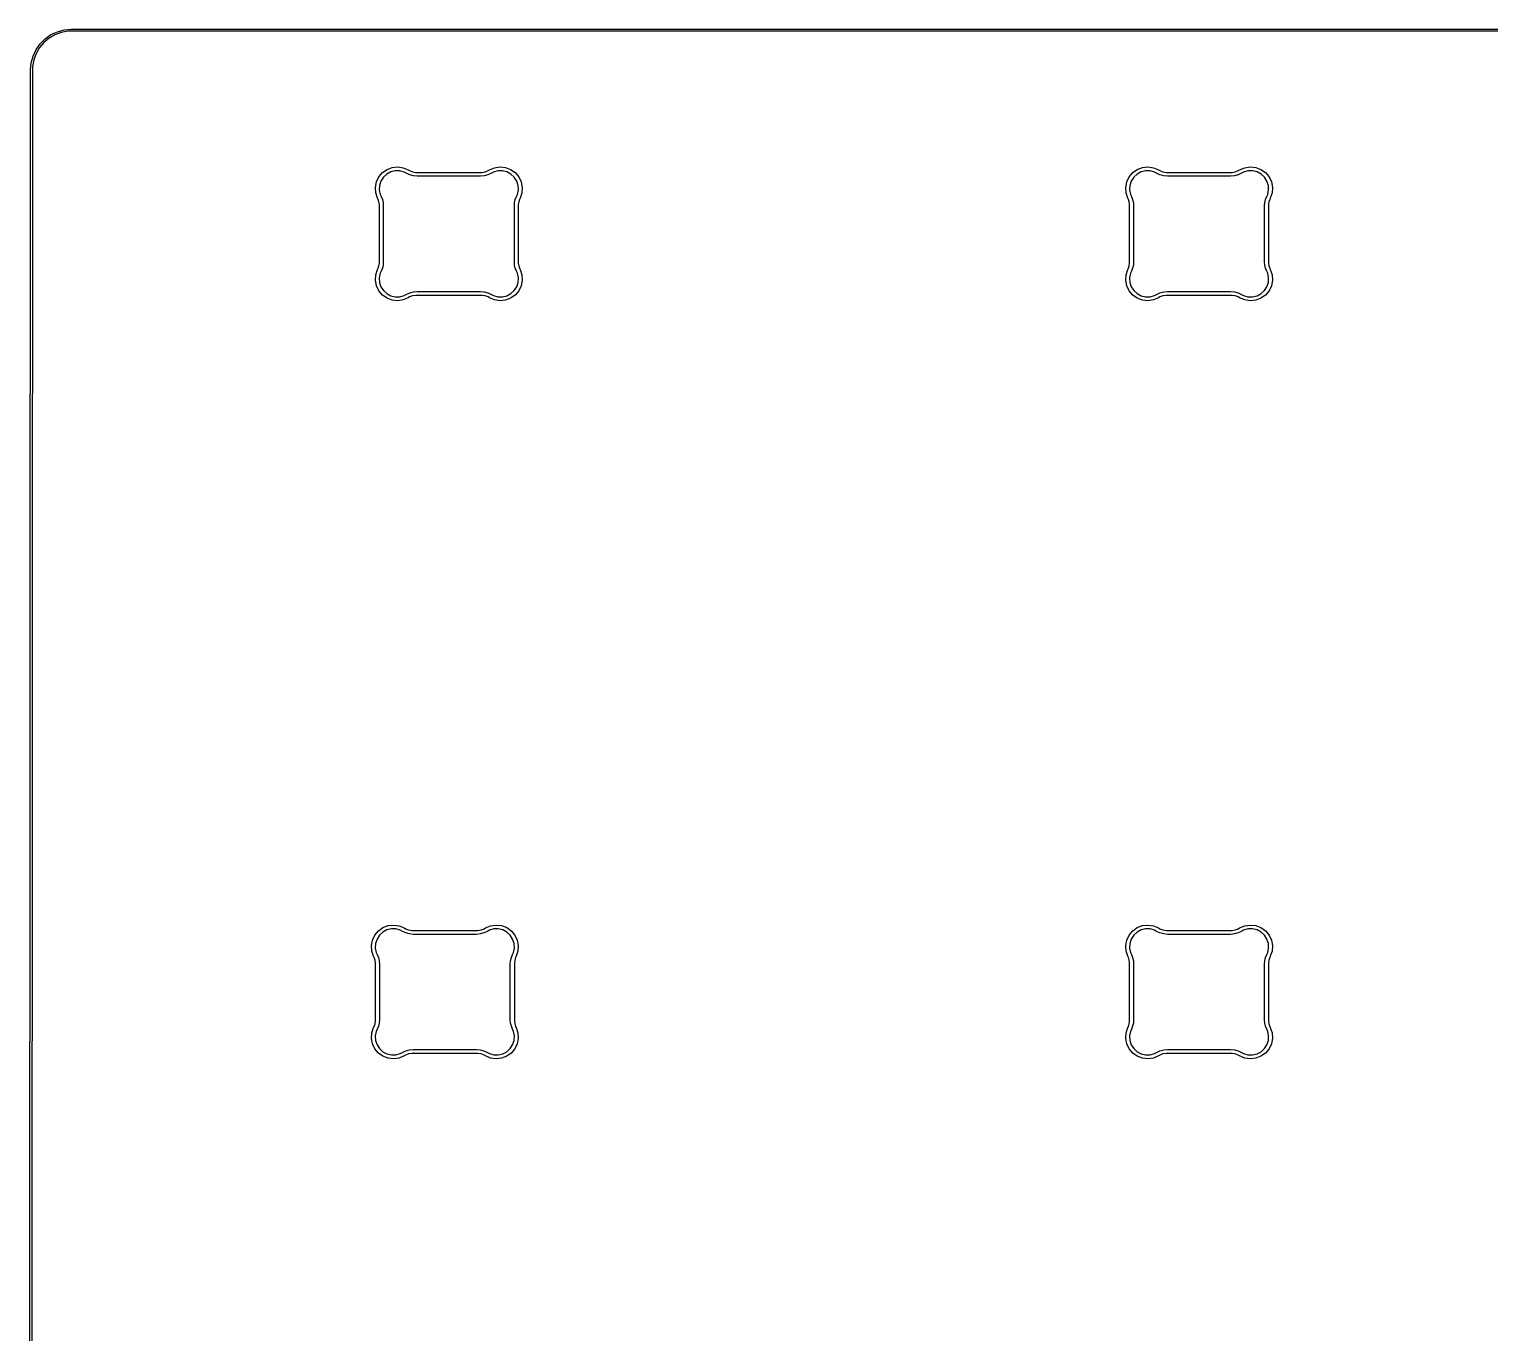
# Model space of a CAD drawing. Header units: inches. Extents: x 0.1 to 12.1, y -5.6 to -1.9.
# Drawn here: x 0.125 to 1.574, y -3.459 to -2.166 of the extents above; entities that cross this region are included whole.
import ezdxf

# ---------------------------------------------------------------- set-up
doc = ezdxf.new("R2010")
doc.units = ezdxf.units.IN
doc.header["$MEASUREMENT"] = 0
doc.layers.add('Edge.Cuts', color=254, linetype='CONTINUOUS', true_color=0xd0d2cd)

msp = doc.modelspace()

# ---------------------------------------------------------------- linework, layer by layer
at = {"layer": 'Edge.Cuts', "linetype": 'CONTINUOUS'}
for p, q in [((0.141, -2.1758), (0.1468, -2.1717)), ((0.1507, -2.1718), (0.1449, -2.1751)), ((0.1468, -2.1717), (0.1532, -2.1688)), ((0.157, -2.1695), (0.1507, -2.1718)), ((0.1532, -2.1688), (0.16, -2.1669)), ((0.1636, -2.1683), (0.157, -2.1695)), ((0.16, -2.1669), (0.167, -2.1663)), ((0.167, -2.1683), (0.1636, -2.1683)), ((0.167, -2.1663), (0.2056, -2.1663)), ((0.2056, -2.1683), (0.167, -2.1683)), ((0.2056, -2.1663), (1.6276, -2.1663)), ((1.6276, -2.1683), (0.2056, -2.1683)), ((0.2056, -2.1683), (0.2056, -2.1683)), ((0.2056, -2.1683), (0.2056, -2.1683)), ((0.1291, -2.1929), (0.132, -2.1865)), ((0.132, -2.1865), (0.1361, -2.1807)), ((0.1354, -2.1846), (0.1321, -2.1904)), ((0.1397, -2.1794), (0.1354, -2.1846)), ((0.1361, -2.1807), (0.141, -2.1758)), ((0.1449, -2.1751), (0.1397, -2.1794)), ((0.1266, -2.2067), (0.1272, -2.1997)), ((0.1272, -2.1997), (0.1291, -2.1929)), ((0.1298, -2.1967), (0.1286, -2.2033)), ((0.1321, -2.1904), (0.1298, -2.1967)), ((0.1252, -4.3789), (0.1266, -2.2067)), ((0.1286, -2.2067), (0.1272, -4.3789)), ((0.1286, -2.2033), (0.1286, -2.2067)), ((0.4852, -2.3035), (0.4907, -2.3029)), ((0.4907, -2.3029), (0.4961, -2.3037)), ((0.5867, -2.3037), (0.5921, -2.3029)), ((0.5921, -2.3029), (0.5976, -2.3035)), ((1.2293, -2.3035), (1.2348, -2.3029)), ((1.2348, -2.3029), (1.2402, -2.3037)), ((1.3308, -2.3037), (1.3362, -2.3029)), ((1.3362, -2.3029), (1.3417, -2.3035)), ((0.4697, -2.3178), (0.472, -2.3128)), ((0.472, -2.3128), (0.4756, -2.3086)), ((0.4741, -2.3169), (0.4727, -2.3212)), ((0.4766, -2.3131), (0.4741, -2.3169)), ((0.4756, -2.3086), (0.4801, -2.3054)), ((0.4799, -2.31), (0.4766, -2.3131)), ((0.4839, -2.3079), (0.4799, -2.31)), ((0.4801, -2.3054), (0.4852, -2.3035)), ((0.4883, -2.3068), (0.4839, -2.3079)), ((0.4929, -2.3069), (0.4883, -2.3068)), ((0.4972, -2.3081), (0.4929, -2.3069)), ((0.4961, -2.3037), (0.5012, -2.3058)), ((0.4992, -2.3092), (0.4972, -2.3081)), ((0.5026, -2.3109), (0.4992, -2.3092)), ((0.5012, -2.3058), (0.5025, -2.3066)), ((0.5025, -2.3066), (0.5055, -2.3077)), ((0.5063, -2.3119), (0.5026, -2.3109)), ((0.5055, -2.3077), (0.5086, -2.3083)), ((0.5101, -2.3122), (0.5063, -2.3119)), ((0.5086, -2.3083), (0.5101, -2.3083)), ((0.5101, -2.3083), (0.5101, -2.3083)), ((0.5101, -2.3083), (0.5727, -2.3083)), ((0.5727, -2.3122), (0.5101, -2.3122)), ((0.5101, -2.3122), (0.5101, -2.3122)), ((0.5727, -2.3083), (0.5742, -2.3083)), ((0.5765, -2.3119), (0.5727, -2.3122)), ((0.5742, -2.3083), (0.5773, -2.3077)), ((0.5802, -2.3109), (0.5765, -2.3119)), ((0.5773, -2.3077), (0.5803, -2.3066)), ((0.5836, -2.3092), (0.5802, -2.3109)), ((0.5803, -2.3066), (0.5816, -2.3058)), ((0.5816, -2.3058), (0.5867, -2.3037)), ((0.5856, -2.3081), (0.5836, -2.3092)), ((0.5899, -2.3069), (0.5856, -2.3081)), ((0.5945, -2.3068), (0.5899, -2.3069)), ((0.5989, -2.3079), (0.5945, -2.3068)), ((0.5976, -2.3035), (0.6027, -2.3054)), ((0.6029, -2.31), (0.5989, -2.3079)), ((0.6027, -2.3054), (0.6072, -2.3086)), ((0.6062, -2.3131), (0.6029, -2.31)), ((0.6087, -2.3169), (0.6062, -2.3131)), ((0.6072, -2.3086), (0.6108, -2.3128)), ((0.6101, -2.3212), (0.6087, -2.3169)), ((0.6108, -2.3128), (0.6131, -2.3178)), ((1.2138, -2.3178), (1.2161, -2.3128)), ((1.2161, -2.3128), (1.2197, -2.3086)), ((1.2182, -2.3169), (1.2168, -2.3212)), ((1.2207, -2.3131), (1.2182, -2.3169)), ((1.2197, -2.3086), (1.2242, -2.3054)), ((1.224, -2.31), (1.2207, -2.3131)), ((1.228, -2.3079), (1.224, -2.31)), ((1.2242, -2.3054), (1.2293, -2.3035)), ((1.2324, -2.3068), (1.228, -2.3079)), ((1.237, -2.3069), (1.2324, -2.3068)), ((1.2413, -2.3081), (1.237, -2.3069)), ((1.2402, -2.3037), (1.2453, -2.3058)), ((1.2433, -2.3092), (1.2413, -2.3081)), ((1.2467, -2.3109), (1.2433, -2.3092)), ((1.2453, -2.3058), (1.2466, -2.3066)), ((1.2466, -2.3066), (1.2496, -2.3077)), ((1.2504, -2.3119), (1.2467, -2.3109)), ((1.2496, -2.3077), (1.2527, -2.3083)), ((1.2542, -2.3122), (1.2504, -2.3119)), ((1.2527, -2.3083), (1.2542, -2.3083)), ((1.2542, -2.3083), (1.2542, -2.3083)), ((1.2542, -2.3083), (1.3168, -2.3083)), ((1.3168, -2.3122), (1.2542, -2.3122)), ((1.2542, -2.3122), (1.2542, -2.3122)), ((1.3168, -2.3083), (1.3183, -2.3083)), ((1.3206, -2.3119), (1.3168, -2.3122)), ((1.3183, -2.3083), (1.3214, -2.3077)), ((1.3243, -2.3109), (1.3206, -2.3119)), ((1.3214, -2.3077), (1.3244, -2.3066)), ((1.3277, -2.3092), (1.3243, -2.3109)), ((1.3244, -2.3066), (1.3257, -2.3058)), ((1.3257, -2.3058), (1.3308, -2.3037)), ((1.3297, -2.3081), (1.3277, -2.3092)), ((1.334, -2.3069), (1.3297, -2.3081)), ((1.3386, -2.3068), (1.334, -2.3069)), ((1.343, -2.3079), (1.3386, -2.3068)), ((1.3417, -2.3035), (1.3468, -2.3054)), ((1.347, -2.31), (1.343, -2.3079)), ((1.3468, -2.3054), (1.3513, -2.3086)), ((1.3503, -2.3131), (1.347, -2.31)), ((1.3528, -2.3169), (1.3503, -2.3131)), ((1.3513, -2.3086), (1.3549, -2.3128)), ((1.3542, -2.3212), (1.3528, -2.3169)), ((1.3549, -2.3128), (1.3572, -2.3178)), ((0.4686, -2.3232), (0.4697, -2.3178)), ((0.469, -2.3287), (0.4686, -2.3232)), ((0.4708, -2.3339), (0.469, -2.3287)), ((0.4727, -2.3212), (0.4724, -2.3257)), ((0.4724, -2.3257), (0.4733, -2.3302)), ((0.4733, -2.3302), (0.4743, -2.3322)), ((0.6085, -2.3322), (0.6095, -2.3302)), ((0.6095, -2.3302), (0.6104, -2.3257)), ((0.6104, -2.3257), (0.6101, -2.3212)), ((0.6138, -2.3287), (0.6121, -2.3339)), ((0.6131, -2.3178), (0.6142, -2.3232)), ((0.6142, -2.3232), (0.6138, -2.3287)), ((1.2127, -2.3232), (1.2138, -2.3178)), ((1.2131, -2.3287), (1.2127, -2.3232)), ((1.2148, -2.3339), (1.2131, -2.3287)), ((1.2168, -2.3212), (1.2165, -2.3257)), ((1.2165, -2.3257), (1.2174, -2.3302)), ((1.2174, -2.3302), (1.2184, -2.3322)), ((1.3526, -2.3322), (1.3536, -2.3302)), ((1.3536, -2.3302), (1.3545, -2.3257)), ((1.3545, -2.3257), (1.3542, -2.3212)), ((1.3579, -2.3287), (1.3561, -2.3339)), ((1.3572, -2.3178), (1.3583, -2.3232)), ((1.3583, -2.3232), (1.3579, -2.3287)), ((0.4713, -2.3351), (0.4708, -2.3339)), ((0.4708, -2.3339), (0.4708, -2.3339)), ((0.4721, -2.3377), (0.4713, -2.3351)), ((0.4725, -2.3403), (0.4721, -2.3377)), ((0.4725, -2.3416), (0.4725, -2.3403)), ((0.4725, -2.397), (0.4725, -2.3416)), ((0.4725, -2.3416), (0.4725, -2.3416)), ((0.4743, -2.3322), (0.4743, -2.3322)), ((0.4743, -2.3322), (0.4755, -2.3352)), ((0.4755, -2.3352), (0.4762, -2.3384)), ((0.4762, -2.3384), (0.4764, -2.3416)), ((0.4764, -2.3416), (0.4764, -2.3416)), ((0.4764, -2.3416), (0.4764, -2.397)), ((0.6064, -2.3416), (0.6066, -2.3384)), ((0.6064, -2.397), (0.6064, -2.3416)), ((0.6064, -2.3416), (0.6064, -2.3416)), ((0.6066, -2.3384), (0.6073, -2.3352)), ((0.6073, -2.3352), (0.6085, -2.3322)), ((0.6107, -2.3377), (0.6103, -2.3403)), ((0.6103, -2.3403), (0.6103, -2.3416)), ((0.6103, -2.3416), (0.6103, -2.3416)), ((0.6103, -2.3416), (0.6103, -2.397)), ((0.6115, -2.3351), (0.6107, -2.3377)), ((0.6121, -2.3339), (0.6115, -2.3351)), ((1.2154, -2.3351), (1.2148, -2.3339)), ((1.2148, -2.3339), (1.2148, -2.3339)), ((1.2162, -2.3377), (1.2154, -2.3351)), ((1.2166, -2.3403), (1.2162, -2.3377)), ((1.2166, -2.3416), (1.2166, -2.3403)), ((1.2166, -2.397), (1.2166, -2.3416)), ((1.2166, -2.3416), (1.2166, -2.3416)), ((1.2184, -2.3322), (1.2184, -2.3322)), ((1.2184, -2.3322), (1.2196, -2.3352)), ((1.2196, -2.3352), (1.2203, -2.3384)), ((1.2203, -2.3384), (1.2205, -2.3416)), ((1.2205, -2.3416), (1.2205, -2.3416)), ((1.2205, -2.3416), (1.2205, -2.397)), ((1.3505, -2.3416), (1.3507, -2.3384)), ((1.3505, -2.397), (1.3505, -2.3416)), ((1.3505, -2.3416), (1.3505, -2.3416)), ((1.3507, -2.3384), (1.3514, -2.3352)), ((1.3514, -2.3352), (1.3526, -2.3322)), ((1.3548, -2.3377), (1.3544, -2.3403)), ((1.3544, -2.3403), (1.3544, -2.3416)), ((1.3544, -2.3416), (1.3544, -2.3416)), ((1.3544, -2.3416), (1.3544, -2.397)), ((1.3556, -2.3351), (1.3548, -2.3377)), ((1.3561, -2.3339), (1.3556, -2.3351)), ((0.469, -2.4099), (0.4708, -2.4046)), ((0.4708, -2.4046), (0.4713, -2.4035)), ((0.4708, -2.4046), (0.4708, -2.4046)), ((0.4713, -2.4035), (0.4721, -2.4009)), ((0.4721, -2.4009), (0.4725, -2.3983)), ((0.4725, -2.3983), (0.4725, -2.397)), ((0.4755, -2.4033), (0.4743, -2.4064)), ((0.4762, -2.4002), (0.4755, -2.4033)), ((0.4764, -2.397), (0.4762, -2.4002)), ((0.4764, -2.397), (0.4764, -2.397)), ((0.4764, -2.397), (0.4764, -2.397)), ((0.6066, -2.4002), (0.6064, -2.397)), ((0.6073, -2.4033), (0.6066, -2.4002)), ((0.6085, -2.4064), (0.6073, -2.4033)), ((0.6103, -2.397), (0.6103, -2.3983)), ((0.6103, -2.3983), (0.6107, -2.4009)), ((0.6107, -2.4009), (0.6115, -2.4035)), ((0.6115, -2.4035), (0.6121, -2.4046)), ((0.6121, -2.4046), (0.6121, -2.4046)), ((0.6121, -2.4046), (0.6138, -2.4099)), ((1.2131, -2.4099), (1.2148, -2.4046)), ((1.2148, -2.4046), (1.2154, -2.4035)), ((1.2148, -2.4046), (1.2148, -2.4046)), ((1.2154, -2.4035), (1.2162, -2.4009)), ((1.2162, -2.4009), (1.2166, -2.3983)), ((1.2166, -2.3983), (1.2166, -2.397)), ((1.2196, -2.4033), (1.2184, -2.4064)), ((1.2203, -2.4002), (1.2196, -2.4033)), ((1.2205, -2.397), (1.2203, -2.4002)), ((1.2205, -2.397), (1.2205, -2.397)), ((1.2205, -2.397), (1.2205, -2.397)), ((1.3507, -2.4002), (1.3505, -2.397)), ((1.3514, -2.4033), (1.3507, -2.4002)), ((1.3526, -2.4064), (1.3514, -2.4033)), ((1.3544, -2.397), (1.3544, -2.3983)), ((1.3544, -2.3983), (1.3548, -2.4009)), ((1.3548, -2.4009), (1.3556, -2.4035)), ((1.3556, -2.4035), (1.3561, -2.4046)), ((1.3561, -2.4046), (1.3561, -2.4046)), ((1.3561, -2.4046), (1.3579, -2.4099)), ((0.4686, -2.4154), (0.469, -2.4099)), ((0.4697, -2.4208), (0.4686, -2.4154)), ((0.4733, -2.4084), (0.4724, -2.4129)), ((0.4724, -2.4129), (0.4727, -2.4174)), ((0.4727, -2.4174), (0.4741, -2.4217)), ((0.4743, -2.4064), (0.4733, -2.4084)), ((0.4743, -2.4064), (0.4743, -2.4064)), ((0.4743, -2.4064), (0.4743, -2.4064)), ((0.6095, -2.4084), (0.6085, -2.4064)), ((0.6087, -2.4217), (0.6101, -2.4174)), ((0.6104, -2.4129), (0.6095, -2.4084)), ((0.6101, -2.4174), (0.6104, -2.4129)), ((0.6142, -2.4154), (0.6131, -2.4208)), ((0.6138, -2.4099), (0.6142, -2.4154)), ((1.2127, -2.4154), (1.2131, -2.4099)), ((1.2138, -2.4208), (1.2127, -2.4154)), ((1.2174, -2.4084), (1.2165, -2.4129)), ((1.2165, -2.4129), (1.2168, -2.4174)), ((1.2168, -2.4174), (1.2182, -2.4217)), ((1.2184, -2.4064), (1.2174, -2.4084)), ((1.2184, -2.4064), (1.2184, -2.4064)), ((1.2184, -2.4064), (1.2184, -2.4064)), ((1.3536, -2.4084), (1.3526, -2.4064)), ((1.3528, -2.4217), (1.3542, -2.4174)), ((1.3545, -2.4129), (1.3536, -2.4084)), ((1.3542, -2.4174), (1.3545, -2.4129)), ((1.3583, -2.4154), (1.3572, -2.4208)), ((1.3579, -2.4099), (1.3583, -2.4154)), ((0.472, -2.4257), (0.4697, -2.4208)), ((0.4756, -2.43), (0.472, -2.4257)), ((0.4741, -2.4217), (0.4766, -2.4255)), ((0.4801, -2.4331), (0.4756, -2.43)), ((0.4766, -2.4255), (0.4799, -2.4286)), ((0.4799, -2.4286), (0.4839, -2.4307)), ((0.4852, -2.4351), (0.4801, -2.4331)), ((0.4839, -2.4307), (0.4883, -2.4318)), ((0.4883, -2.4318), (0.4929, -2.4317)), ((0.4929, -2.4317), (0.4972, -2.4305)), ((0.5012, -2.4327), (0.4961, -2.4349)), ((0.4972, -2.4305), (0.4992, -2.4293)), ((0.4992, -2.4293), (0.5026, -2.4277)), ((0.4992, -2.4293), (0.4992, -2.4293)), ((0.5025, -2.4319), (0.5012, -2.4327)), ((0.5012, -2.4327), (0.5012, -2.4327)), ((0.5055, -2.4309), (0.5025, -2.4319)), ((0.5026, -2.4277), (0.5063, -2.4267)), ((0.5086, -2.4303), (0.5055, -2.4309)), ((0.5063, -2.4267), (0.5101, -2.4264)), ((0.5101, -2.4303), (0.5086, -2.4303)), ((0.5101, -2.4264), (0.5727, -2.4264)), ((0.5727, -2.4303), (0.5101, -2.4303)), ((0.5727, -2.4264), (0.5765, -2.4267)), ((0.5742, -2.4303), (0.5727, -2.4303)), ((0.5773, -2.4309), (0.5742, -2.4303)), ((0.5765, -2.4267), (0.5802, -2.4277)), ((0.5803, -2.4319), (0.5773, -2.4309)), ((0.5802, -2.4277), (0.5836, -2.4293)), ((0.5816, -2.4327), (0.5803, -2.4319)), ((0.5867, -2.4349), (0.5816, -2.4327)), ((0.5836, -2.4293), (0.5856, -2.4305)), ((0.5856, -2.4305), (0.5899, -2.4317)), ((0.5899, -2.4317), (0.5945, -2.4318)), ((0.5945, -2.4318), (0.5989, -2.4307)), ((0.6027, -2.4331), (0.5976, -2.4351)), ((0.5989, -2.4307), (0.6029, -2.4286)), ((0.6072, -2.43), (0.6027, -2.4331)), ((0.6029, -2.4286), (0.6062, -2.4255)), ((0.6062, -2.4255), (0.6087, -2.4217)), ((0.6108, -2.4257), (0.6072, -2.43)), ((0.6131, -2.4208), (0.6108, -2.4257)), ((1.2161, -2.4257), (1.2138, -2.4208)), ((1.2197, -2.43), (1.2161, -2.4257)), ((1.2182, -2.4217), (1.2207, -2.4255)), ((1.2242, -2.4331), (1.2197, -2.43)), ((1.2207, -2.4255), (1.224, -2.4286)), ((1.224, -2.4286), (1.228, -2.4307)), ((1.2293, -2.4351), (1.2242, -2.4331)), ((1.228, -2.4307), (1.2324, -2.4318)), ((1.2324, -2.4318), (1.237, -2.4317)), ((1.237, -2.4317), (1.2413, -2.4305)), ((1.2453, -2.4327), (1.2402, -2.4349)), ((1.2413, -2.4305), (1.2433, -2.4293)), ((1.2433, -2.4293), (1.2467, -2.4277)), ((1.2433, -2.4293), (1.2433, -2.4293)), ((1.2466, -2.4319), (1.2453, -2.4327)), ((1.2453, -2.4327), (1.2453, -2.4327)), ((1.2496, -2.4309), (1.2466, -2.4319)), ((1.2467, -2.4277), (1.2504, -2.4267)), ((1.2527, -2.4303), (1.2496, -2.4309)), ((1.2504, -2.4267), (1.2542, -2.4264)), ((1.2542, -2.4303), (1.2527, -2.4303)), ((1.2542, -2.4264), (1.3168, -2.4264)), ((1.3168, -2.4303), (1.2542, -2.4303)), ((1.3168, -2.4264), (1.3206, -2.4267)), ((1.3183, -2.4303), (1.3168, -2.4303)), ((1.3214, -2.4309), (1.3183, -2.4303)), ((1.3206, -2.4267), (1.3243, -2.4277)), ((1.3244, -2.4319), (1.3214, -2.4309)), ((1.3243, -2.4277), (1.3277, -2.4293)), ((1.3257, -2.4327), (1.3244, -2.4319)), ((1.3308, -2.4349), (1.3257, -2.4327)), ((1.3277, -2.4293), (1.3297, -2.4305)), ((1.3297, -2.4305), (1.334, -2.4317)), ((1.334, -2.4317), (1.3386, -2.4318)), ((1.3386, -2.4318), (1.343, -2.4307)), ((1.3468, -2.4331), (1.3417, -2.4351)), ((1.343, -2.4307), (1.347, -2.4286)), ((1.3513, -2.43), (1.3468, -2.4331)), ((1.347, -2.4286), (1.3503, -2.4255)), ((1.3503, -2.4255), (1.3528, -2.4217)), ((1.3549, -2.4257), (1.3513, -2.43)), ((1.3572, -2.4208), (1.3549, -2.4257)), ((0.4907, -2.4357), (0.4852, -2.4351)), ((0.4961, -2.4349), (0.4907, -2.4357)), ((0.5921, -2.4357), (0.5867, -2.4349)), ((0.5976, -2.4351), (0.5921, -2.4357)), ((1.2348, -2.4357), (1.2293, -2.4351)), ((1.2402, -2.4349), (1.2348, -2.4357)), ((1.3362, -2.4357), (1.3308, -2.4349)), ((1.3417, -2.4351), (1.3362, -2.4357)), ((0.4761, -3.0574), (0.4813, -3.0555)), ((0.4813, -3.0555), (0.4867, -3.0549)), ((0.4867, -3.0549), (0.4922, -3.0557)), ((0.4922, -3.0557), (0.4972, -3.0578)), ((0.5777, -3.0578), (0.5827, -3.0557)), ((0.5827, -3.0557), (0.5882, -3.0549)), ((0.5882, -3.0549), (0.5937, -3.0555)), ((0.5937, -3.0555), (0.5988, -3.0574)), ((1.2242, -3.0574), (1.2293, -3.0555)), ((1.2293, -3.0555), (1.2348, -3.0549)), ((1.2348, -3.0549), (1.2402, -3.0557)), ((1.2402, -3.0557), (1.2453, -3.0578)), ((1.3257, -3.0578), (1.3308, -3.0557)), ((1.3308, -3.0557), (1.3362, -3.0549)), ((1.3362, -3.0549), (1.3417, -3.0555)), ((1.3417, -3.0555), (1.3468, -3.0574)), ((0.4647, -3.0752), (0.4657, -3.0698)), ((0.4657, -3.0698), (0.4681, -3.0648)), ((0.4681, -3.0648), (0.4716, -3.0606)), ((0.4702, -3.0689), (0.4688, -3.0732)), ((0.4726, -3.065), (0.4702, -3.0689)), ((0.4716, -3.0606), (0.4761, -3.0574)), ((0.476, -3.062), (0.4726, -3.065)), ((0.48, -3.0598), (0.476, -3.062)), ((0.4844, -3.0588), (0.48, -3.0598)), ((0.4889, -3.0588), (0.4844, -3.0588)), ((0.4933, -3.0601), (0.4889, -3.0588)), ((0.4953, -3.0612), (0.4933, -3.0601)), ((0.4987, -3.0628), (0.4953, -3.0612)), ((0.4972, -3.0578), (0.4986, -3.0586)), ((0.4986, -3.0586), (0.5015, -3.0597)), ((0.5024, -3.0638), (0.4987, -3.0628)), ((0.5015, -3.0597), (0.5046, -3.0602)), ((0.5062, -3.0642), (0.5024, -3.0638)), ((0.5046, -3.0602), (0.5062, -3.0602)), ((0.5062, -3.0602), (0.5062, -3.0602)), ((0.5062, -3.0602), (0.5687, -3.0602)), ((0.5687, -3.0642), (0.5062, -3.0642)), ((0.5062, -3.0642), (0.5062, -3.0642)), ((0.5687, -3.0602), (0.5703, -3.0602)), ((0.5725, -3.0638), (0.5687, -3.0642)), ((0.5703, -3.0602), (0.5734, -3.0597)), ((0.5762, -3.0628), (0.5725, -3.0638)), ((0.5734, -3.0597), (0.5763, -3.0586)), ((0.5797, -3.0612), (0.5762, -3.0628)), ((0.5763, -3.0586), (0.5777, -3.0578)), ((0.5816, -3.0601), (0.5797, -3.0612)), ((0.586, -3.0588), (0.5816, -3.0601)), ((0.5905, -3.0588), (0.586, -3.0588)), ((0.5949, -3.0598), (0.5905, -3.0588)), ((0.599, -3.062), (0.5949, -3.0598)), ((0.5988, -3.0574), (0.6033, -3.0606)), ((0.6023, -3.065), (0.599, -3.062)), ((0.6047, -3.0689), (0.6023, -3.065)), ((0.6033, -3.0606), (0.6068, -3.0648)), ((0.6061, -3.0732), (0.6047, -3.0689)), ((0.6068, -3.0648), (0.6092, -3.0698)), ((0.6092, -3.0698), (0.6102, -3.0752)), ((1.2127, -3.0752), (1.2138, -3.0698)), ((1.2138, -3.0698), (1.2161, -3.0648)), ((1.2161, -3.0648), (1.2197, -3.0606)), ((1.2182, -3.0689), (1.2168, -3.0732)), ((1.2207, -3.065), (1.2182, -3.0689)), ((1.2197, -3.0606), (1.2242, -3.0574)), ((1.224, -3.062), (1.2207, -3.065)), ((1.228, -3.0598), (1.224, -3.062)), ((1.2324, -3.0588), (1.228, -3.0598)), ((1.237, -3.0588), (1.2324, -3.0588)), ((1.2413, -3.0601), (1.237, -3.0588)), ((1.2433, -3.0612), (1.2413, -3.0601)), ((1.2467, -3.0628), (1.2433, -3.0612)), ((1.2453, -3.0578), (1.2466, -3.0586)), ((1.2466, -3.0586), (1.2496, -3.0597)), ((1.2504, -3.0638), (1.2467, -3.0628)), ((1.2496, -3.0597), (1.2527, -3.0602)), ((1.2542, -3.0642), (1.2504, -3.0638)), ((1.2527, -3.0602), (1.2542, -3.0602)), ((1.2542, -3.0602), (1.2542, -3.0602)), ((1.2542, -3.0602), (1.3168, -3.0602)), ((1.3168, -3.0642), (1.2542, -3.0642)), ((1.2542, -3.0642), (1.2542, -3.0642)), ((1.3168, -3.0602), (1.3183, -3.0602)), ((1.3206, -3.0638), (1.3168, -3.0642)), ((1.3183, -3.0602), (1.3214, -3.0597)), ((1.3243, -3.0628), (1.3206, -3.0638)), ((1.3214, -3.0597), (1.3244, -3.0586)), ((1.3277, -3.0612), (1.3243, -3.0628)), ((1.3244, -3.0586), (1.3257, -3.0578)), ((1.3297, -3.0601), (1.3277, -3.0612)), ((1.334, -3.0588), (1.3297, -3.0601)), ((1.3386, -3.0588), (1.334, -3.0588)), ((1.343, -3.0598), (1.3386, -3.0588)), ((1.347, -3.062), (1.343, -3.0598)), ((1.3468, -3.0574), (1.3513, -3.0606)), ((1.3503, -3.065), (1.347, -3.062)), ((1.3528, -3.0689), (1.3503, -3.065)), ((1.3513, -3.0606), (1.3549, -3.0648)), ((1.3542, -3.0732), (1.3528, -3.0689)), ((1.3549, -3.0648), (1.3572, -3.0698)), ((1.3572, -3.0698), (1.3583, -3.0752)), ((0.4651, -3.0807), (0.4647, -3.0752)), ((0.4668, -3.0859), (0.4651, -3.0807)), ((0.4688, -3.0732), (0.4685, -3.0777)), ((0.4685, -3.0777), (0.4694, -3.0822)), ((0.4694, -3.0822), (0.4704, -3.0842)), ((0.4704, -3.0842), (0.4704, -3.0842)), ((0.4704, -3.0842), (0.4715, -3.0872)), ((0.6034, -3.0872), (0.6046, -3.0842)), ((0.6046, -3.0842), (0.6056, -3.0822)), ((0.6056, -3.0822), (0.6064, -3.0777)), ((0.6064, -3.0777), (0.6061, -3.0732)), ((0.6099, -3.0807), (0.6081, -3.0859)), ((0.6102, -3.0752), (0.6099, -3.0807)), ((1.2131, -3.0807), (1.2127, -3.0752)), ((1.2148, -3.0859), (1.2131, -3.0807)), ((1.2168, -3.0732), (1.2165, -3.0777)), ((1.2165, -3.0777), (1.2174, -3.0822)), ((1.2174, -3.0822), (1.2184, -3.0842)), ((1.2184, -3.0842), (1.2184, -3.0842)), ((1.2184, -3.0842), (1.2196, -3.0872)), ((1.3514, -3.0872), (1.3526, -3.0842)), ((1.3526, -3.0842), (1.3536, -3.0822)), ((1.3536, -3.0822), (1.3545, -3.0777)), ((1.3545, -3.0777), (1.3542, -3.0732)), ((1.3579, -3.0807), (1.3561, -3.0859)), ((1.3583, -3.0752), (1.3579, -3.0807)), ((0.4674, -3.0871), (0.4668, -3.0859)), ((0.4668, -3.0859), (0.4668, -3.0859)), ((0.4682, -3.0896), (0.4674, -3.0871)), ((0.4686, -3.0923), (0.4682, -3.0896)), ((0.4686, -3.0936), (0.4686, -3.0923)), ((0.4686, -3.1489), (0.4686, -3.0936)), ((0.4686, -3.0936), (0.4686, -3.0936)), ((0.4715, -3.0872), (0.4723, -3.0904)), ((0.4723, -3.0904), (0.4725, -3.0936)), ((0.4725, -3.0936), (0.4725, -3.0936)), ((0.4725, -3.0936), (0.4725, -3.1489)), ((0.6024, -3.0936), (0.6027, -3.0904)), ((0.6024, -3.1489), (0.6024, -3.0936)), ((0.6024, -3.0936), (0.6024, -3.0936)), ((0.6027, -3.0904), (0.6034, -3.0872)), ((0.6068, -3.0896), (0.6064, -3.0923)), ((0.6064, -3.0923), (0.6064, -3.0936)), ((0.6064, -3.0936), (0.6064, -3.0936)), ((0.6064, -3.0936), (0.6064, -3.1489)), ((0.6075, -3.0871), (0.6068, -3.0896)), ((0.6081, -3.0859), (0.6075, -3.0871)), ((1.2154, -3.0871), (1.2148, -3.0859)), ((1.2148, -3.0859), (1.2148, -3.0859)), ((1.2162, -3.0896), (1.2154, -3.0871)), ((1.2166, -3.0923), (1.2162, -3.0896)), ((1.2166, -3.0936), (1.2166, -3.0923)), ((1.2166, -3.1489), (1.2166, -3.0936)), ((1.2166, -3.0936), (1.2166, -3.0936)), ((1.2196, -3.0872), (1.2203, -3.0904)), ((1.2203, -3.0904), (1.2205, -3.0936)), ((1.2205, -3.0936), (1.2205, -3.0936)), ((1.2205, -3.0936), (1.2205, -3.1489)), ((1.3505, -3.0936), (1.3507, -3.0904)), ((1.3505, -3.1489), (1.3505, -3.0936)), ((1.3505, -3.0936), (1.3505, -3.0936)), ((1.3507, -3.0904), (1.3514, -3.0872)), ((1.3548, -3.0896), (1.3544, -3.0923)), ((1.3544, -3.0923), (1.3544, -3.0936)), ((1.3544, -3.0936), (1.3544, -3.0936)), ((1.3544, -3.0936), (1.3544, -3.1489)), ((1.3556, -3.0871), (1.3548, -3.0896)), ((1.3561, -3.0859), (1.3556, -3.0871)), ((0.4651, -3.1618), (0.4668, -3.1566)), ((0.4668, -3.1566), (0.4674, -3.1554)), ((0.4668, -3.1566), (0.4668, -3.1566)), ((0.4674, -3.1554), (0.4682, -3.1529)), ((0.4682, -3.1529), (0.4686, -3.1503)), ((0.4686, -3.1503), (0.4686, -3.1489)), ((0.4715, -3.1553), (0.4704, -3.1583)), ((0.4723, -3.1522), (0.4715, -3.1553)), ((0.4725, -3.1489), (0.4723, -3.1522)), ((0.4725, -3.1489), (0.4725, -3.1489)), ((0.4725, -3.1489), (0.4725, -3.1489)), ((0.6027, -3.1522), (0.6024, -3.1489)), ((0.6034, -3.1553), (0.6027, -3.1522)), ((0.6046, -3.1583), (0.6034, -3.1553)), ((0.6064, -3.1489), (0.6064, -3.1503)), ((0.6064, -3.1503), (0.6068, -3.1529)), ((0.6068, -3.1529), (0.6075, -3.1554)), ((0.6075, -3.1554), (0.6081, -3.1566)), ((0.6081, -3.1566), (0.6081, -3.1566)), ((0.6081, -3.1566), (0.6099, -3.1618)), ((1.2131, -3.1618), (1.2148, -3.1566)), ((1.2148, -3.1566), (1.2154, -3.1554)), ((1.2148, -3.1566), (1.2148, -3.1566)), ((1.2154, -3.1554), (1.2162, -3.1529)), ((1.2162, -3.1529), (1.2166, -3.1503)), ((1.2166, -3.1503), (1.2166, -3.1489)), ((1.2196, -3.1553), (1.2184, -3.1583)), ((1.2203, -3.1522), (1.2196, -3.1553)), ((1.2205, -3.1489), (1.2203, -3.1522)), ((1.2205, -3.1489), (1.2205, -3.1489)), ((1.2205, -3.1489), (1.2205, -3.1489)), ((1.3507, -3.1522), (1.3505, -3.1489)), ((1.3514, -3.1553), (1.3507, -3.1522)), ((1.3526, -3.1583), (1.3514, -3.1553)), ((1.3544, -3.1489), (1.3544, -3.1503)), ((1.3544, -3.1503), (1.3548, -3.1529)), ((1.3548, -3.1529), (1.3556, -3.1554)), ((1.3556, -3.1554), (1.3561, -3.1566)), ((1.3561, -3.1566), (1.3561, -3.1566)), ((1.3561, -3.1566), (1.3579, -3.1618)), ((0.4647, -3.1673), (0.4651, -3.1618)), ((0.4657, -3.1727), (0.4647, -3.1673)), ((0.4694, -3.1604), (0.4685, -3.1648)), ((0.4685, -3.1648), (0.4688, -3.1694)), ((0.4688, -3.1694), (0.4702, -3.1737)), ((0.4704, -3.1583), (0.4694, -3.1604)), ((0.4704, -3.1583), (0.4704, -3.1583)), ((0.4704, -3.1583), (0.4704, -3.1583)), ((0.6056, -3.1604), (0.6046, -3.1583)), ((0.6047, -3.1737), (0.6061, -3.1694)), ((0.6064, -3.1648), (0.6056, -3.1604)), ((0.6061, -3.1694), (0.6064, -3.1648)), ((0.6102, -3.1673), (0.6092, -3.1727)), ((0.6099, -3.1618), (0.6102, -3.1673)), ((1.2127, -3.1673), (1.2131, -3.1618)), ((1.2138, -3.1727), (1.2127, -3.1673)), ((1.2174, -3.1604), (1.2165, -3.1648)), ((1.2165, -3.1648), (1.2168, -3.1694)), ((1.2168, -3.1694), (1.2182, -3.1737)), ((1.2184, -3.1583), (1.2174, -3.1604)), ((1.2184, -3.1583), (1.2184, -3.1583)), ((1.2184, -3.1583), (1.2184, -3.1583)), ((1.3536, -3.1604), (1.3526, -3.1583)), ((1.3528, -3.1737), (1.3542, -3.1694)), ((1.3545, -3.1648), (1.3536, -3.1604)), ((1.3542, -3.1694), (1.3545, -3.1648)), ((1.3583, -3.1673), (1.3572, -3.1727)), ((1.3579, -3.1618), (1.3583, -3.1673)), ((0.4681, -3.1777), (0.4657, -3.1727)), ((0.4716, -3.1819), (0.4681, -3.1777)), ((0.4702, -3.1737), (0.4726, -3.1775)), ((0.4761, -3.1851), (0.4716, -3.1819)), ((0.4726, -3.1775), (0.476, -3.1806)), ((0.476, -3.1806), (0.48, -3.1827)), ((0.4813, -3.1871), (0.4761, -3.1851)), ((0.48, -3.1827), (0.4844, -3.1838)), ((0.4844, -3.1838), (0.4889, -3.1837)), ((0.4922, -3.1869), (0.4867, -3.1877)), ((0.4889, -3.1837), (0.4933, -3.1824)), ((0.4972, -3.1847), (0.4922, -3.1869)), ((0.4933, -3.1824), (0.4953, -3.1813)), ((0.4953, -3.1813), (0.4987, -3.1797)), ((0.4953, -3.1813), (0.4953, -3.1813)), ((0.4972, -3.1847), (0.4972, -3.1847)), ((0.4986, -3.1839), (0.4972, -3.1847)), ((0.5015, -3.1828), (0.4986, -3.1839)), ((0.4987, -3.1797), (0.5024, -3.1787)), ((0.5046, -3.1823), (0.5015, -3.1828)), ((0.5024, -3.1787), (0.5062, -3.1783)), ((0.5062, -3.1823), (0.5046, -3.1823)), ((0.5062, -3.1783), (0.5687, -3.1783)), ((0.5687, -3.1823), (0.5062, -3.1823)), ((0.5687, -3.1783), (0.5725, -3.1787)), ((0.5703, -3.1823), (0.5687, -3.1823)), ((0.5734, -3.1828), (0.5703, -3.1823)), ((0.5725, -3.1787), (0.5762, -3.1797)), ((0.5763, -3.1839), (0.5734, -3.1828)), ((0.5762, -3.1797), (0.5797, -3.1813)), ((0.5777, -3.1847), (0.5763, -3.1839)), ((0.5827, -3.1869), (0.5777, -3.1847)), ((0.5797, -3.1813), (0.5816, -3.1824)), ((0.5816, -3.1824), (0.586, -3.1837)), ((0.5882, -3.1877), (0.5827, -3.1869)), ((0.586, -3.1837), (0.5905, -3.1838)), ((0.5905, -3.1838), (0.5949, -3.1827)), ((0.5988, -3.1851), (0.5937, -3.1871)), ((0.5949, -3.1827), (0.599, -3.1806)), ((0.6033, -3.1819), (0.5988, -3.1851)), ((0.599, -3.1806), (0.6023, -3.1775)), ((0.6023, -3.1775), (0.6047, -3.1737)), ((0.6068, -3.1777), (0.6033, -3.1819)), ((0.6092, -3.1727), (0.6068, -3.1777)), ((1.2161, -3.1777), (1.2138, -3.1727)), ((1.2197, -3.1819), (1.2161, -3.1777)), ((1.2182, -3.1737), (1.2207, -3.1775)), ((1.2242, -3.1851), (1.2197, -3.1819)), ((1.2207, -3.1775), (1.224, -3.1806)), ((1.224, -3.1806), (1.228, -3.1827)), ((1.2293, -3.1871), (1.2242, -3.1851)), ((1.228, -3.1827), (1.2324, -3.1838)), ((1.2324, -3.1838), (1.237, -3.1837)), ((1.2402, -3.1869), (1.2348, -3.1877)), ((1.237, -3.1837), (1.2413, -3.1824)), ((1.2453, -3.1847), (1.2402, -3.1869)), ((1.2413, -3.1824), (1.2433, -3.1813)), ((1.2433, -3.1813), (1.2467, -3.1797)), ((1.2433, -3.1813), (1.2433, -3.1813)), ((1.2466, -3.1839), (1.2453, -3.1847)), ((1.2453, -3.1847), (1.2453, -3.1847)), ((1.2496, -3.1828), (1.2466, -3.1839)), ((1.2467, -3.1797), (1.2504, -3.1787)), ((1.2527, -3.1823), (1.2496, -3.1828)), ((1.2504, -3.1787), (1.2542, -3.1783)), ((1.2542, -3.1823), (1.2527, -3.1823)), ((1.2542, -3.1783), (1.3168, -3.1783)), ((1.3168, -3.1823), (1.2542, -3.1823)), ((1.3168, -3.1783), (1.3206, -3.1787)), ((1.3183, -3.1823), (1.3168, -3.1823)), ((1.3214, -3.1828), (1.3183, -3.1823)), ((1.3206, -3.1787), (1.3243, -3.1797)), ((1.3244, -3.1839), (1.3214, -3.1828)), ((1.3243, -3.1797), (1.3277, -3.1813)), ((1.3257, -3.1847), (1.3244, -3.1839)), ((1.3308, -3.1869), (1.3257, -3.1847)), ((1.3277, -3.1813), (1.3297, -3.1824)), ((1.3297, -3.1824), (1.334, -3.1837)), ((1.3362, -3.1877), (1.3308, -3.1869)), ((1.334, -3.1837), (1.3386, -3.1838)), ((1.3386, -3.1838), (1.343, -3.1827)), ((1.3468, -3.1851), (1.3417, -3.1871)), ((1.343, -3.1827), (1.347, -3.1806)), ((1.3513, -3.1819), (1.3468, -3.1851)), ((1.347, -3.1806), (1.3503, -3.1775)), ((1.3503, -3.1775), (1.3528, -3.1737)), ((1.3549, -3.1777), (1.3513, -3.1819)), ((1.3572, -3.1727), (1.3549, -3.1777)), ((0.4867, -3.1877), (0.4813, -3.1871)), ((0.5937, -3.1871), (0.5882, -3.1877)), ((1.2348, -3.1877), (1.2293, -3.1871)), ((1.3417, -3.1871), (1.3362, -3.1877))]:
    msp.add_line(p, q, dxfattribs=at)

doc.saveas('drawing.dxf')
